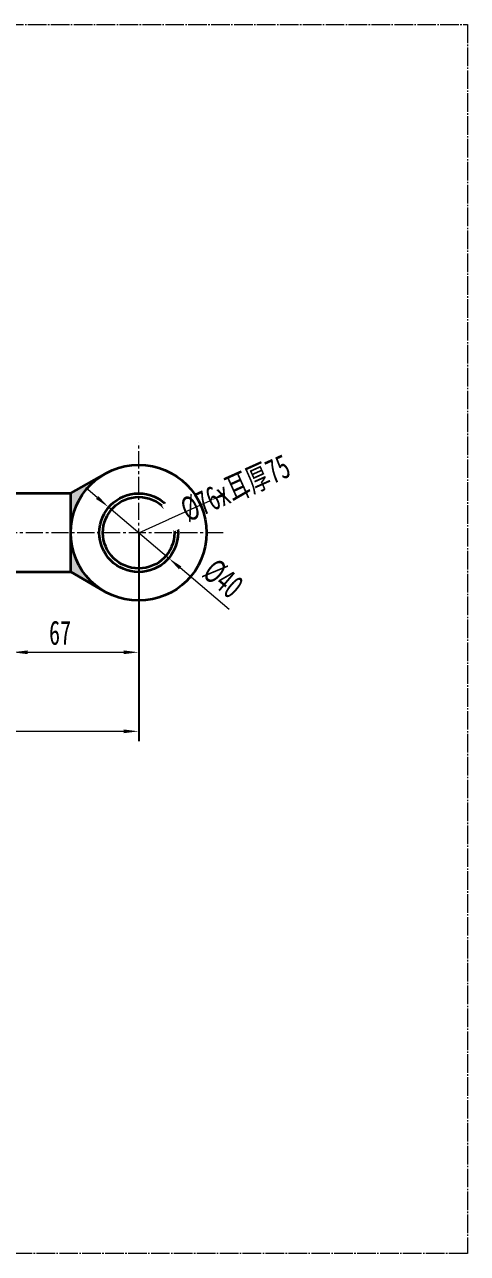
# Model space of a CAD drawing. Header units: millimetres. Extents: x -569 to 3326, y -244 to 615.
# Drawn here: x 3017 to 3326, y -244 to 615 of the extents above; entities that cross this region are included whole.
import ezdxf

# ---------------------------------------------------------------- set-up
doc = ezdxf.new("R2010")
doc.units = ezdxf.units.MM
doc.header["$PDSIZE"] = -5
doc.linetypes.add('AD_LTYPE2 0 mm', pattern=[16, 13, -1, 1, -1])
doc.linetypes.add('点画线', pattern=[18, 12, -2, 2, -2])
doc.layers.get('0').update_dxf_attribs({"lineweight": 35})
for name, color, linetype, lineweight in [('ACAD3中心线层', 1, 'AD_LTYPE2 0 mm', 0), ('EB0', 7, 'Continuous', 35), ('中心线层', 1, '点画线', 18), ('尺寸线层', 3, 'Continuous', 18)]:
    doc.layers.add(name, color=color, linetype=linetype, lineweight=lineweight)
doc.styles.add('标准', font='', dxfattribs={"width": 0.667})
doc.styles.get('标准').set_extended_font_data('宋体')
doc.dimstyles.new('标准', dxfattribs={"dimscale": 3.5, "dimtxt": 4.816406, "dimasz": 3, "dimexe": 2, "dimexo": 0, "dimgap": 1.465905, "dimtad": 1, "dimdec": 1, "dimdsep": 46, "dimtxsty": '标准', "dimblk": '_CAXARROW', "dimcen": 0, "dimdle": 3, "dimaunit": 1, "dimazin": 2, "dimtfac": 0.707107, "dimtdec": 3, "dimtmove": 0, "dimatfit": 3, "dimfxl": 1, "dimfrac": 2, "dimtolj": 1, "dimtzin": 0, "dimlwd": 18, "dimarcsym": 0})

# ---------------------------------------------------------------- blocks, each defined once
blk = doc.blocks.new('_CAXARROW')
blk.add_hatch(color=0).paths.add_polyline_path([(0, 0), (-1, 0.125), (-1, -0.125)], flags=0)
blk = doc.blocks.new('*D143')
at = {"layer": 'Defpoints', "color": 0, "linetype": 'Continuous', "transparency": 16777216}
for p in [(2647.81, 196.81), (3096.43, 196.48), (3096.43, 120.62)]:
    blk.add_point(p, dxfattribs=at)
at = {"layer": '尺寸线层', "color": 0, "linetype": 'Continuous', "lineweight": -2, "transparency": 16777216}
for p, q in [((2647.81, 196.81), (2647.81, 113.62)), ((3096.43, 196.48), (3096.43, 113.62))]:
    blk.add_line(p, q, dxfattribs=at)
at = {"layer": '尺寸线层', "color": 0, "linetype": 'Continuous', "lineweight": 18, "transparency": 16777216}
blk.add_line((2658.31, 120.62), (3085.93, 120.62), dxfattribs=at)
at = {"layer": '尺寸线层', "color": 0, "linetype": 'Continuous', "lineweight": 18, "transparency": 16777216, "xscale": 10.5, "yscale": 10.5, "zscale": 10.5, "rotation": 180}
blk.add_blockref('_CAXARROW', (2647.81, 120.62), dxfattribs=at)
at = {"layer": '尺寸线层', "color": 0, "linetype": 'Continuous', "lineweight": 18, "transparency": 16777216, "xscale": 10.5, "yscale": 10.5, "zscale": 10.5}
blk.add_blockref('_CAXARROW', (3096.43, 120.62), dxfattribs=at)
at = {"layer": '尺寸线层', "color": 0, "linetype": 'Continuous', "lineweight": 35, "transparency": 16777216, "insert": (2872.12, 134.18), "char_height": 16.8574, "width": 28.5031, "attachment_point": 5, "style": '标准', "bg_fill": 3, "box_fill_scale": 1.1, "bg_fill_color": 256, "bg_fill_true_color": 13158600, "bg_fill_transparency": 0}
blk.add_mtext('\\A1;{\\fNSimSun|b0|i0|c134|p49;435}', dxfattribs=at)
blk = doc.blocks.new('*D144')
at = {"layer": 'Defpoints', "color": 0, "linetype": 'Continuous', "transparency": 16777216}
blk.add_point((3096.43, 259.48), dxfattribs=at)
at = {"layer": '尺寸线层', "color": 0, "linetype": 'Continuous', "lineweight": 18, "transparency": 16777216}
blk.add_line((3156.16, 286.36), (3165.74, 290.67), dxfattribs=at)
at = {"layer": '尺寸线层', "color": 0, "linetype": 'Continuous', "lineweight": 35, "transparency": 16777216, "insert": (3164.31, 290.03), "char_height": 16.8574, "width": 99.9462, "attachment_point": 5, "rotation": 24.22827, "style": '标准', "bg_fill": 3, "box_fill_scale": 1.1, "bg_fill_color": 256, "bg_fill_true_color": 13158600, "bg_fill_transparency": 0}
blk.add_mtext('\\A1;{\\fNSimSun|b0|i0|c134|p49;%%C76x耳厚75}', dxfattribs=at)
at = {"layer": 'Defpoints', "color": 0, "linetype": 'Continuous', "transparency": 16777216}
blk.add_point((3146.59, 282.05), dxfattribs=at)
at = {"layer": '尺寸线层', "color": 0, "linetype": 'Continuous', "lineweight": 18, "transparency": 16777216}
blk.add_line((3096.43, 259.48), (3146.59, 282.05), dxfattribs=at)
at = {"layer": '尺寸线层', "color": 0, "linetype": 'Continuous', "lineweight": 18, "transparency": 16777216, "xscale": 10.5, "yscale": 10.5, "zscale": 10.5, "rotation": 204.2282655903894}
blk.add_blockref('_CAXARROW', (3146.59, 282.05), dxfattribs=at)
blk = doc.blocks.new('*D145')
at = {"layer": 'Defpoints', "color": 0, "transparency": 16777216}
for p in [(3096.43, 259.48), (3008.33, 201.36), (3096.43, 175.88)]:
    blk.add_point(p, dxfattribs=at)
at = {"layer": '尺寸线层', "color": 0, "linetype": 'Continuous', "lineweight": -2, "transparency": 16777216}
for p, q in [((3096.43, 259.48), (3096.43, 168.88)), ((3008.33, 201.36), (3008.33, 168.88))]:
    blk.add_line(p, q, dxfattribs=at)
at = {"layer": '尺寸线层', "color": 0, "linetype": 'Continuous', "lineweight": 18, "transparency": 16777216}
blk.add_line((3018.83, 175.88), (3085.93, 175.88), dxfattribs=at)
at = {"layer": '尺寸线层', "color": 0, "lineweight": 18, "transparency": 16777216, "xscale": 10.5, "yscale": 10.5, "zscale": 10.5, "rotation": 180}
blk.add_blockref('_CAXARROW', (3008.33, 175.88), dxfattribs=at)
at = {"layer": '尺寸线层', "color": 0, "lineweight": 18, "transparency": 16777216, "xscale": 10.5, "yscale": 10.5, "zscale": 10.5}
blk.add_blockref('_CAXARROW', (3096.43, 175.88), dxfattribs=at)
at = {"layer": '尺寸线层', "color": 0, "transparency": 16777216, "insert": (3041.52, 189.44), "char_height": 16.8574, "width": 20, "attachment_point": 5, "style": '标准', "bg_fill": 3, "box_fill_scale": 1.1, "bg_fill_color": 256, "bg_fill_true_color": 13158600, "bg_fill_transparency": 0}
blk.add_mtext('\\A1;{\\fNSimSun|b0|i0|c134|p49;67}', dxfattribs=at)
blk = doc.blocks.new('*D146')
at = {"layer": 'Defpoints', "color": 0, "transparency": 16777216}
for p in [(3075.47, 277.28), (3117.4, 241.68)]:
    blk.add_point(p, dxfattribs=at)
at = {"layer": '尺寸线层', "color": 0, "linetype": 'Continuous', "lineweight": 18, "transparency": 16777216}
for p, q in [((3067.46, 284.07), (3059.46, 290.87)), ((3075.47, 277.28), (3117.4, 241.68)), ((3159.72, 205.75), (3125.4, 234.89))]:
    blk.add_line(p, q, dxfattribs=at)
at = {"layer": '尺寸线层', "color": 0, "lineweight": 18, "transparency": 16777216, "xscale": 10.5, "yscale": 10.5, "zscale": 10.5}
for p, rotation in [((3075.47, 277.28), 319.6696052568358), ((3117.4, 241.68), 139.6696052568358)]:
    blk.add_blockref('_CAXARROW', p, dxfattribs=dict(at, rotation=rotation))
at = {"layer": '尺寸线层', "color": 0, "transparency": 16777216, "insert": (3155.34, 227.26), "char_height": 16.8574, "width": 29.0219, "attachment_point": 5, "rotation": 319.66961, "style": '标准', "bg_fill": 3, "box_fill_scale": 1.1, "bg_fill_color": 256, "bg_fill_true_color": 13158600, "bg_fill_transparency": 0}
blk.add_mtext('\\A1;{\\fNSimSun|b0|i0|c134|p49;%%C40}', dxfattribs=at)

msp = doc.modelspace()

# ---------------------------------------------------------------- linework, layer by layer
at = {"layer": 'EB0', "linetype": 'Continuous', "lineweight": 35}
for p, q in [((2824.32, 287.08), (3048.95, 287.08)), ((3008.33, 232.08), (3048.95, 232.08))]:
    msp.add_line(p, q, dxfattribs=at)
for radius in [27.5, 25]:
    msp.add_circle((3096.43, 259.48), radius, dxfattribs=at)
at = {"layer": '中心线层', "linetype": '点画线', "lineweight": 18}
msp.add_line((3096.43, 196.48), (3096.43, 322.48), dxfattribs=at)

# ---------------------------------------------------------------- next in the draw order: dimensions: what is measured, and where the dimension line sits
at = {"layer": '尺寸线层', "linetype": 'Continuous', "lineweight": 35}
dim = msp.add_radius_dim(center=(3096.43, 259.48), mpoint=(3146.59, 282.05), text='{\\fNSimSun|b0|i0|c134|p49;%%C76x耳厚75}', dimstyle='标准', override={"dimsah": 1, "dimtmove": 2, "dimtfill": 1, "dimtzin": 0}, dxfattribs=at)
dim.commit()
dim.dimension.update_dxf_attribs({"geometry": '*D144', "text_midpoint": (3164.31, 290.03), "dimtype": 164})
dim = msp.add_linear_dim(base=(3096.43, 120.62), p1=(2647.81, 196.81), p2=(3096.43, 196.48), angle=180, text='{\\fNSimSun|b0|i0|c134|p49;435}', dimstyle='标准', override={"dimsah": 1, "dimtfill": 1}, dxfattribs=at)
dim.commit()
dim.dimension.update_dxf_attribs({"geometry": '*D143', "text_midpoint": (2872.12, 134.18)})

# ---------------------------------------------------------------- next in the draw order: dimensions: what is measured, and where the dimension line sits
at = {"layer": '尺寸线层'}
dim = msp.add_linear_dim(base=(3096.43, 175.88), p1=(3008.33, 201.36), p2=(3096.43, 259.48), text='{\\fNSimSun|b0|i0|c134|p49;67}', dimstyle='标准', override={"dimsah": 1, "dimtfill": 1, "dimtzin": 0}, dxfattribs=at)
dim.commit()
dim.dimension.update_dxf_attribs({"geometry": '*D145', "text_midpoint": (3041.52, 175.88), "dimtype": 160})

# ---------------------------------------------------------------- next in the draw order: linework, layer by layer
at = {"layer": 'EB0'}
msp.add_line((3048.95, 232.08), (3048.95, 287.08), dxfattribs=at)
msp.add_circle((3096.43, 259.48), 47.48, dxfattribs=at)

# ---------------------------------------------------------------- next in the draw order: dimensions: what is measured, and where the dimension line sits
at = {"layer": '尺寸线层'}
dim = msp.add_diameter_dim_2p(p1=(3075.47, 277.28), p2=(3117.4, 241.68), text='{\\fNSimSun|b0|i0|c134|p49;%%C40}', dimstyle='标准', override={"dimsah": 1, "dimtfill": 1, "dimtzin": 0}, dxfattribs=at)
dim.commit()
dim.dimension.update_dxf_attribs({"geometry": '*D146', "text_midpoint": (3155.34, 227.26)})

# ---------------------------------------------------------------- next in the draw order: hatches: boundary and pattern name
at = {"layer": 'EB0'}
h = msp.add_hatch(color=256, dxfattribs=at)
edge = h.paths.add_edge_path(flags=0)
edge.add_line((3048.95, 232.08), (3048.95, 233.58))
edge.add_line((3048.95, 233.58), (3048.95, 259.48))
edge.add_arc((3096.43, 259.48), 47.48, 180, 239.97086)
edge.add_line((3072.67, 218.37), (3048.95, 232.08))
edge = h.paths.add_edge_path(flags=0)
edge.add_line((3048.95, 259.48), (3048.95, 280.71))
edge.add_line((3048.95, 280.71), (3048.95, 287.08))
edge.add_line((3048.95, 287.08), (3072.93, 300.74))
edge.add_arc((3096.43, 259.48), 47.48, 119.66303, 180)

# ---------------------------------------------------------------- next in the draw order: linework, layer by layer
at = {"layer": 'ACAD3中心线层'}
msp.add_lwpolyline([(2443.07, 614.78), (3326.04, 614.78), (3326.04, -244.45), (2443.07, -244.45)], close=True, dxfattribs=at)
at = {"layer": 'EB0'}
for p, q in [((3048.95, 287.08), (3072.93, 300.74)), ((3048.95, 232.08), (3072.67, 218.37))]:
    msp.add_line(p, q, dxfattribs=at)
at = {"layer": '中心线层'}
msp.add_line((2585.49, 259.58), (3157.16, 259.58), dxfattribs=at)

doc.saveas('drawing.dxf')
